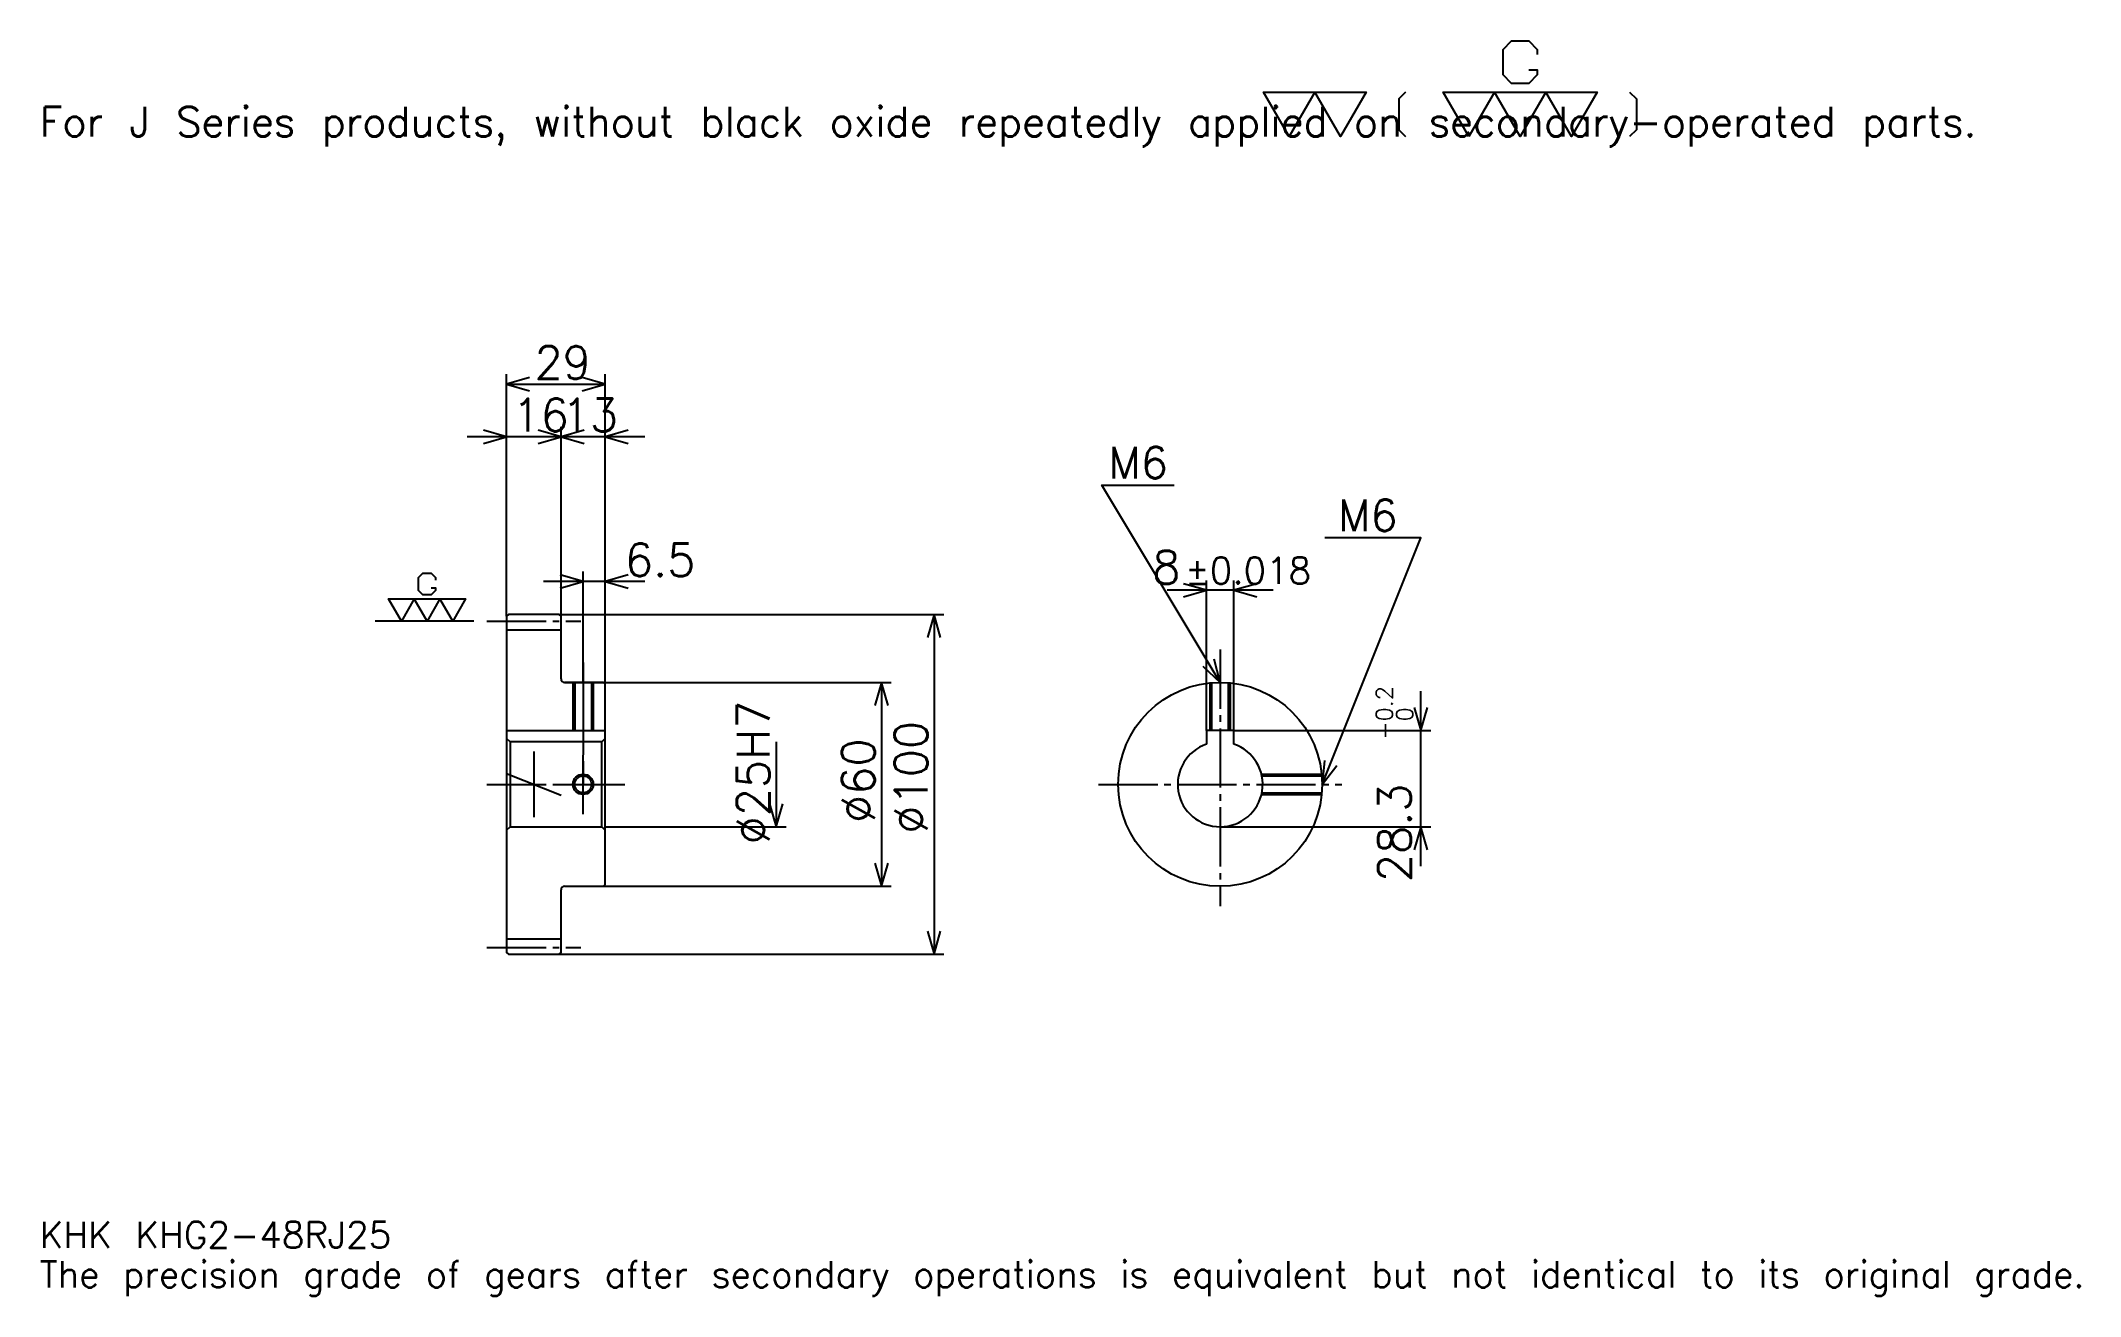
# Model space of a CAD drawing. Extents: x 20 to 620, y 7 to 376.
import ezdxf

# ---------------------------------------------------------------- set-up
doc = ezdxf.new("R2010")
doc.units = 0
doc.linetypes.add('DASHDOT', pattern=[23.217392, 17.413043, -1.934783, 1.934783, -1.934783])
doc.layers.get('0').update_dxf_attribs({"linetype": 'CONTINUOUS'})
doc.layers.add('DASHDOT', color=6, linetype='DASHDOT')
doc.styles.add('KANJI', font='TXT', dxfattribs={"bigfont": 'BIGFONT'})

msp = doc.modelspace()

# ---------------------------------------------------------------- linework, layer by layer
at = {"color": 5}
for p, q in [((156.717407, 207.684784), (156.717407, 278.304352)), ((185.717407, 207.684784), (185.717407, 278.304352)), ((156.717407, 275.402161), (185.717407, 275.402161)), ((184.326111, 259.92392), (145.108704, 259.92392)), ((197.326111, 259.92392), (161.108719, 259.92392)), ((172.717407, 207.684784), (172.717407, 262.826111)), ((197.326111, 217.358704), (167.608704, 217.358704)), ((179.217407, 207.684784), (179.217407, 220.260864)), ((362.630432, 173.484787), (362.630432, 217.67392)), ((370.630432, 173.484787), (370.630432, 217.67392)), ((382.239136, 214.771729), (351.021759, 214.771729)), ((156.717407, 207.184784), (156.717407, 207.684784)), ((172.217407, 207.684784), (185.717407, 207.684784)), ((172.717407, 207.184784), (172.717407, 207.684784)), ((179.217407, 187.684784), (179.217407, 207.684784)), ((179.217407, 187.684784), (179.217407, 207.684784)), ((185.717407, 207.684784), (285.358704, 207.684784)), ((185.717407, 187.184784), (185.717407, 207.684784)), ((282.456543, 207.684784), (282.456543, 107.684784)), ((173.717407, 187.684784), (185.717407, 187.684784)), ((185.717407, 187.684784), (269.880463, 187.684784)), ((266.978271, 187.684784), (266.978271, 127.684784)), ((425.652191, 133.576096), (425.652191, 185.093475)), ((236.021759, 170.184784), (236.021759, 145.184784)), ((370.630432, 173.484787), (428.554352, 173.484787)), ((185.717407, 145.184784), (238.923935, 145.184784)), ((366.630432, 145.184784), (428.554352, 145.184784)), ((173.717407, 127.684784), (185.717407, 127.684784)), ((185.717407, 127.684784), (269.880463, 127.684784)), ((172.217407, 107.684784), (185.717407, 107.684784)), ((185.717407, 107.684784), (285.358704, 107.684784))]:
    msp.add_line(p, q, dxfattribs=at)
at = {"color": 7}
for p, q in [((147.043488, 205.684784), (118.021759, 205.684784)), ((164.717407, 167.358704), (164.717407, 148.010864))]:
    msp.add_line(p, q, dxfattribs=at)
at = {"color": 4}
for p, q in [((156.717407, 203.184784), (172.717407, 203.184784)), ((156.717407, 173.484787), (185.717407, 173.484787)), ((157.717407, 170.184784), (157.717407, 145.184784)), ((184.717407, 170.184784), (185.717407, 171.184784)), ((184.717407, 145.184784), (185.717407, 144.184784)), ((156.717407, 112.184784), (172.717407, 112.184784))]:
    msp.add_line(p, q, dxfattribs=at)
at = {"color": 7}
for points in [[(457.382599, 367.879547), (459.897827, 367.879547), (459.897827, 366.370422), (457.382599, 363.855225), (452.352173, 363.855225), (449.836945, 366.370422), (449.836945, 373.916077), (452.352173, 376.431305), (457.382599, 376.431305), (459.897827, 373.916077), (459.897827, 372.406952)], [(386.956512, 348.260864), (379.410858, 361.339996), (409.593475, 361.339996), (402.047821, 348.260864), (394.502167, 361.339996), (386.956512, 348.260864)], [(421.163452, 361.339996), (419.151306, 359.32782), (419.151306, 350.273041), (421.163452, 348.260864)], [(439.776062, 348.260864), (432.230438, 361.339996), (477.504333, 361.339996), (469.958679, 348.260864), (462.413025, 361.339996), (454.867371, 348.260864), (447.321716, 361.339996), (439.776062, 348.260864)], [(487.062164, 361.339996), (489.074341, 359.32782), (489.074341, 350.273041), (487.062164, 348.260864)], [(134.564148, 215.494141), (135.821747, 215.494141), (135.821747, 214.739563), (134.564148, 213.481964), (132.048935, 213.481964), (130.791321, 214.739563), (130.791321, 218.51239), (132.048935, 219.770004), (134.564148, 219.770004), (135.821747, 218.51239), (135.821747, 217.757828)], [(125.760887, 205.684784), (121.98806, 212.22435), (144.625015, 212.22435), (140.852188, 205.684784), (137.079361, 212.22435), (133.306534, 205.684784), (129.533707, 212.22435), (125.760887, 205.684784)]]:
    msp.add_lwpolyline(points, dxfattribs=at)
at = {"color": 5}
for points in [[(163.489151, 277.336975), (156.717407, 275.402161), (163.489151, 273.467407)], [(178.945663, 273.467407), (185.717407, 275.402161), (178.945663, 277.336975)], [(149.945663, 257.989136), (156.717407, 259.92392), (149.945663, 261.858704)], [(165.945663, 257.989136), (172.717407, 259.92392), (165.945663, 261.858704)], [(179.489151, 261.858704), (172.717407, 259.92392), (179.489151, 257.989136)], [(192.489151, 261.858704), (185.717407, 259.92392), (192.489151, 257.989136)], [(366.630432, 187.684784), (331.804382, 245.728271), (353.086975, 245.728271)], [(396.630432, 157.684784), (425.652191, 230.25), (397.404358, 230.25)], [(172.445663, 215.42392), (179.217407, 217.358704), (172.445663, 219.293488)], [(192.489151, 219.293488), (185.717407, 217.358704), (192.489151, 215.42392)], [(355.858704, 212.836945), (362.630432, 214.771729), (355.858704, 216.706512)], [(377.402191, 216.706512), (370.630432, 214.771729), (377.402191, 212.836945)], [(284.391327, 200.91304), (282.456543, 207.684784), (280.521759, 200.91304)], [(361.487366, 192.496063), (366.630432, 187.684784), (364.805481, 194.486938)], [(268.913055, 180.91304), (266.978271, 187.684784), (265.043488, 180.91304)], [(423.717407, 180.256531), (425.652191, 173.484787), (427.586975, 180.256531)], [(397.348633, 164.690781), (396.630432, 157.684784), (400.941528, 163.253845)], [(234.086975, 151.956528), (236.021759, 145.184784), (237.956543, 151.956528)], [(427.586975, 138.41304), (425.652191, 145.184784), (423.717407, 138.41304)], [(265.043488, 134.456528), (266.978271, 127.684784), (268.913055, 134.456528)], [(280.521759, 114.456528), (282.456543, 107.684784), (284.391327, 114.456528)]]:
    msp.add_lwpolyline(points, dxfattribs=at)
at = {"color": 4}
for points in [[(172.717407, 188.684784), (172.717407, 207.184784), (172.217407, 207.684784), (157.217407, 207.684784), (156.717407, 207.184784), (156.717407, 144.184784)], [(173.717407, 127.684784), (185.217407, 127.684784), (185.717407, 128.184784), (185.717407, 187.184784), (185.217407, 187.684784), (173.717407, 187.684784)], [(176.217407, 187.684784), (176.217407, 173.484787)], [(176.757416, 187.684784), (176.757416, 173.484787)], [(181.677399, 187.684784), (181.677399, 173.484787)], [(182.217407, 187.684784), (182.217407, 173.484787)], [(363.630432, 173.484787), (363.630432, 187.534409)], [(364.170441, 173.484787), (364.170441, 187.583755)], [(369.090454, 173.484787), (369.090454, 187.583755)], [(369.630432, 173.484787), (369.630432, 187.534409)], [(156.717407, 144.184784), (157.717407, 145.184784), (184.717407, 145.184784), (184.717407, 170.184784), (157.717407, 170.184784), (156.717407, 171.184784)], [(370.630432, 169.527496), (370.630432, 173.484787), (362.630432, 173.484787), (362.630432, 169.527496)], [(378.765106, 160.684784), (396.480072, 160.684784)], [(378.885986, 160.144791), (396.529419, 160.144791)], [(378.765106, 154.684784), (396.480072, 154.684784)], [(378.885986, 155.224777), (396.529419, 155.224777)], [(156.717407, 144.184784), (156.717407, 108.184784), (157.217407, 107.684784), (172.217407, 107.684784), (172.717407, 108.184784), (172.717407, 126.684784)]]:
    msp.add_lwpolyline(points, dxfattribs=at)
for centre, radius in [((366.630432, 157.684784), 30), ((179.217407, 157.684784), 2.46)]:
    msp.add_circle(centre, radius, dxfattribs=at)
at = {"color": 7}
msp.add_circle((179.217407, 157.684784), 3, dxfattribs=at)
at = {"color": 4}
for centre, radius, start, end in [((173.717407, 188.684784), 1, 180, 270), ((366.630432, 157.684784), 12.5, 108.662925185, 71.337074815), ((173.717407, 126.684784), 1, 90, 180)]:
    msp.add_arc(centre, radius, start, end, dxfattribs=at)
at = {"layer": 'DASHDOT', "color": 7}
for p, q in [((150.913055, 205.684784), (178.521759, 205.684784)), ((366.630432, 197.358704), (366.630432, 121.880432)), ((179.217407, 187.684784), (179.217407, 157.684784)), ((150.913055, 157.684784), (191.521759, 157.684784)), ((156.717407, 160.836075), (172.717407, 154.533493)), ((330.826111, 157.684784), (402.434814, 157.684784)), ((150.913055, 109.684784), (178.521759, 109.684784))]:
    msp.add_line(p, q, dxfattribs=at)
for points in [[(179.217407, 193.489136), (179.217407, 167.680435)], [(179.217407, 148.880432), (179.217407, 166.489136)], [(170.413055, 157.684784), (188.021759, 157.684784)]]:
    msp.add_lwpolyline(points, dxfattribs=at)

# ---------------------------------------------------------------- texts
at = {"color": 7, "style": 'KANJI'}
for s, height, p in [('For J Series products, without black oxide repeatedly applied on secondary-operated parts.', 8.706522, (19.347826, 348.260864)), ('29', 9.673913, (164.929367, 276.950012)), ('16', 9.673913, (158.429367, 261.471741)), ('13', 9.673913, (172.929367, 261.471741)), ('M6', 9.286957, (333.739136, 247.663055)), ('M6', 9.286957, (401.273926, 232.184784)), ('6.5', 9.673913, (191.521759, 218.906525)), ('8', 9.673913, (346.66156, 216.706512)), ('%%p0.018', 7.73913, (356.237549, 216.706512)), ('KHK KHG2-48RJ25', 7.73913, (19.347826, 21.282608)), ('The precision grade of gears after secondary operations is equivalent but not identical to its original grade.', 7.73913, (19.347826, 9.673913))]:
    msp.add_text(s, height=height, dxfattribs=at).set_placement(p)
for s, height, p in [('%%c25H7', 9.673913, (234.086975, 140.029892)), ('0.2', 4.836957, (417.332642, 176.210907)), ('%%c100', 9.673913, (280.521759, 143.17392)), ('+', 4.836957, (417.332642, 170.793518)), ('0', 4.836957, (423.330444, 176.210907)), ('%%c60', 9.673913, (265.043488, 146.317932)), ('28.3', 9.673913, (422.750031, 128.92099))]:
    msp.add_text(s, height=height, rotation=90, dxfattribs=at).set_placement(p)

doc.saveas('drawing.dxf')
